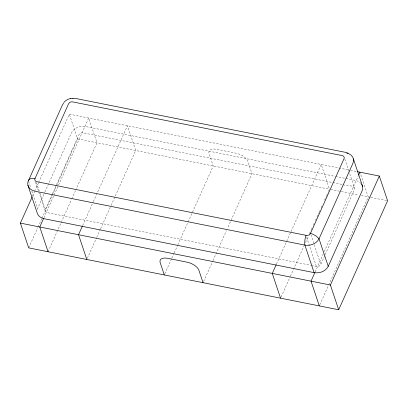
<?xml version="1.0" encoding="UTF-8"?>
<svg xmlns="http://www.w3.org/2000/svg" width="408" height="408" viewBox="0 0 408 408"><rect width="100%" height="100%" fill="white"/><g stroke="black" fill="none" stroke-linecap="round" stroke-linejoin="round"><path stroke-width="0.31" stroke-dasharray="2.04 1.53" d="M37.301 209.411L44.651 192.622M52.158 194.361L45.4 209.406C44.482 210.967 45.875 212.599 47.486 212.701L310.738 265.266M32.37 196.457L34.45 191.821M34.711 191.24L38.357 183.126M38.617 182.544L69.319 114.143L349.947 170.177M44.911 192.041L71.482 132.845C74.026 127.786 80.248 125.567 85.624 126.536L334.876 176.302M52.418 193.785L56.314 185.105M56.569 184.528L78.912 134.768L80.009 133.355L82.11 132.666L332.27 182.478M28.682 247.87L37.786 227.582M38.046 227.001L41.693 218.887M41.953 218.306L56.263 186.425M56.523 185.844L77.602 138.893L69.319 114.143M43.937 217.714L88.694 118.014L96.977 142.759L75.898 189.715M48.057 251.741L71.477 199.568M71.737 198.987L75.638 190.291M82.686 225.456L93.095 202.266M93.356 201.69L127.444 125.751L135.726 150.496L115.168 196.294M87.327 258.315L96.431 238.027M96.696 237.451L100.337 229.332M100.597 228.755L110.747 206.147M111.007 205.566L114.908 196.87M164.827 273.793L171.589 258.718M171.85 258.142L173.93 253.506M174.191 252.924L177.577 245.386M177.837 244.81L213.226 165.974L209.085 153.597A10.598 5.279 24.2 0 1 216.704 149.348L236.079 153.214A10.598 5.279 24.2 0 1 247.834 161.339L251.976 173.711L227.516 228.2M203.577 281.53L212.68 261.242M212.94 260.661L226.476 230.52M276.435 264.139L321.193 164.439L329.475 189.184L328.695 190.924M281.076 297.004L290.18 276.716M290.44 276.134L303.975 245.993M305.536 242.515L308.397 236.14M309.437 233.82L310.998 230.341M311.258 229.76L312.038 228.021M313.344 225.124L314.124 223.385M315.425 220.488L316.725 217.591M316.985 217.01L318.806 212.951M319.066 212.374L319.846 210.635M321.147 207.733L321.927 205.994M324.533 200.201L326.354 196.141M326.614 195.559L328.435 191.505M315.185 271.876L323.253 253.909M324.294 251.588L358.122 176.231M311.365 265.394C314.211 265.786 319.071 268.107 320.81 264.399L324.967 255.143M325.227 254.561L354.317 189.761L354.562 188.18L348.988 171.523M319.826 304.74L328.409 285.61M328.67 285.034L368.225 196.921L360.147 172.778M350.569 170.304L356.194 171.426M335.498 176.429L355.49 180.418L358.046 181.244L360.177 182.58L361.34 183.901M332.892 182.606L342.251 184.472M342.873 184.595C346.214 186.446 352.369 184.452 354.562 188.18M77.602 138.893L329.475 189.184M330.725 189.434L340.726 191.434M341.348 191.556L358.851 195.049M361.35 195.549L370.102 197.299M370.724 197.421L387.6 200.792M344.806 159.028L348.789 170.927M310.855 234.656L314.043 244.173M314.242 244.769L320.81 264.399M306.602 237.237L316.353 266.388M36.445 182.636L39.234 190.964M40.03 193.346L45.4 209.406M35.404 181.841L45.16 210.987M28.606 181.361L30.804 187.945M31.809 190.934L37.612 208.289"/><path stroke-width="0.61" d="M348.835 153.714L350.967 155.05L352.517 156.815L353.384 158.88L362.595 186.405L362.727 188.634L362.105 190.878L328.236 266.322C325.696 271.381 319.469 273.6 314.094 272.631L44.232 218.744C41.06 218.081 37.985 216.031 37.123 212.762L27.912 185.232C27.117 182.06 28.733 177.908 32.523 178.306A8.869 4.605 20.5 0 1 35.052 178.475L68.559 103.831L69.661 102.423L71.757 101.73L341.884 155.53C343.495 155.632 344.887 157.264 343.964 158.824L310.457 233.463L309.361 234.875L307.26 235.564L37.138 181.769C35.522 181.662 34.129 180.03 35.052 178.475M28.402 180.764L62.271 105.315L63.602 103.219M357.444 171.676L379.318 176.042L387.6 200.792L338.681 309.769L28.682 247.87L20.4 223.12L32.11 197.039M43.676 218.295L39.775 226.991L48.057 251.741M82.426 226.032L78.525 234.727L86.807 259.478M276.175 264.721L272.274 273.416L280.556 298.161M314.925 272.457L311.024 281.153L319.306 305.903M358.642 175.073L359.943 172.176M338.681 309.769L330.398 285.024L379.318 176.042M63.811 102.51C65.53 100.506 67.871 99.108 70.446 98.532M72.853 98.252L75.638 98.461L345.367 152.322L348.146 153.204M70.411 98.542L73.037 98.231M20.4 223.12L330.398 285.024M346.79 153.056L348.325 153.551M361.728 184.339L362.595 186.405M27.912 185.232C28.774 188.501 31.85 190.551 35.022 191.219L304.883 245.106C310.259 246.07 316.481 243.851 319.025 238.792L352.895 163.348L353.517 161.109L353.384 158.88M328.236 266.322L319.025 238.792L316.21 236.079L313.002 234.309A8.869 4.213 27.8 0 0 310.457 233.463M314.094 272.631L304.883 245.106A7.747 2.525 -82.3 0 1 306.005 235.457M203.056 282.688L198.915 270.315A10.598 5.279 24.2 0 0 187.155 262.191L167.78 258.325A10.598 5.279 24.2 0 0 160.166 262.579L164.307 274.951"/></g></svg>
